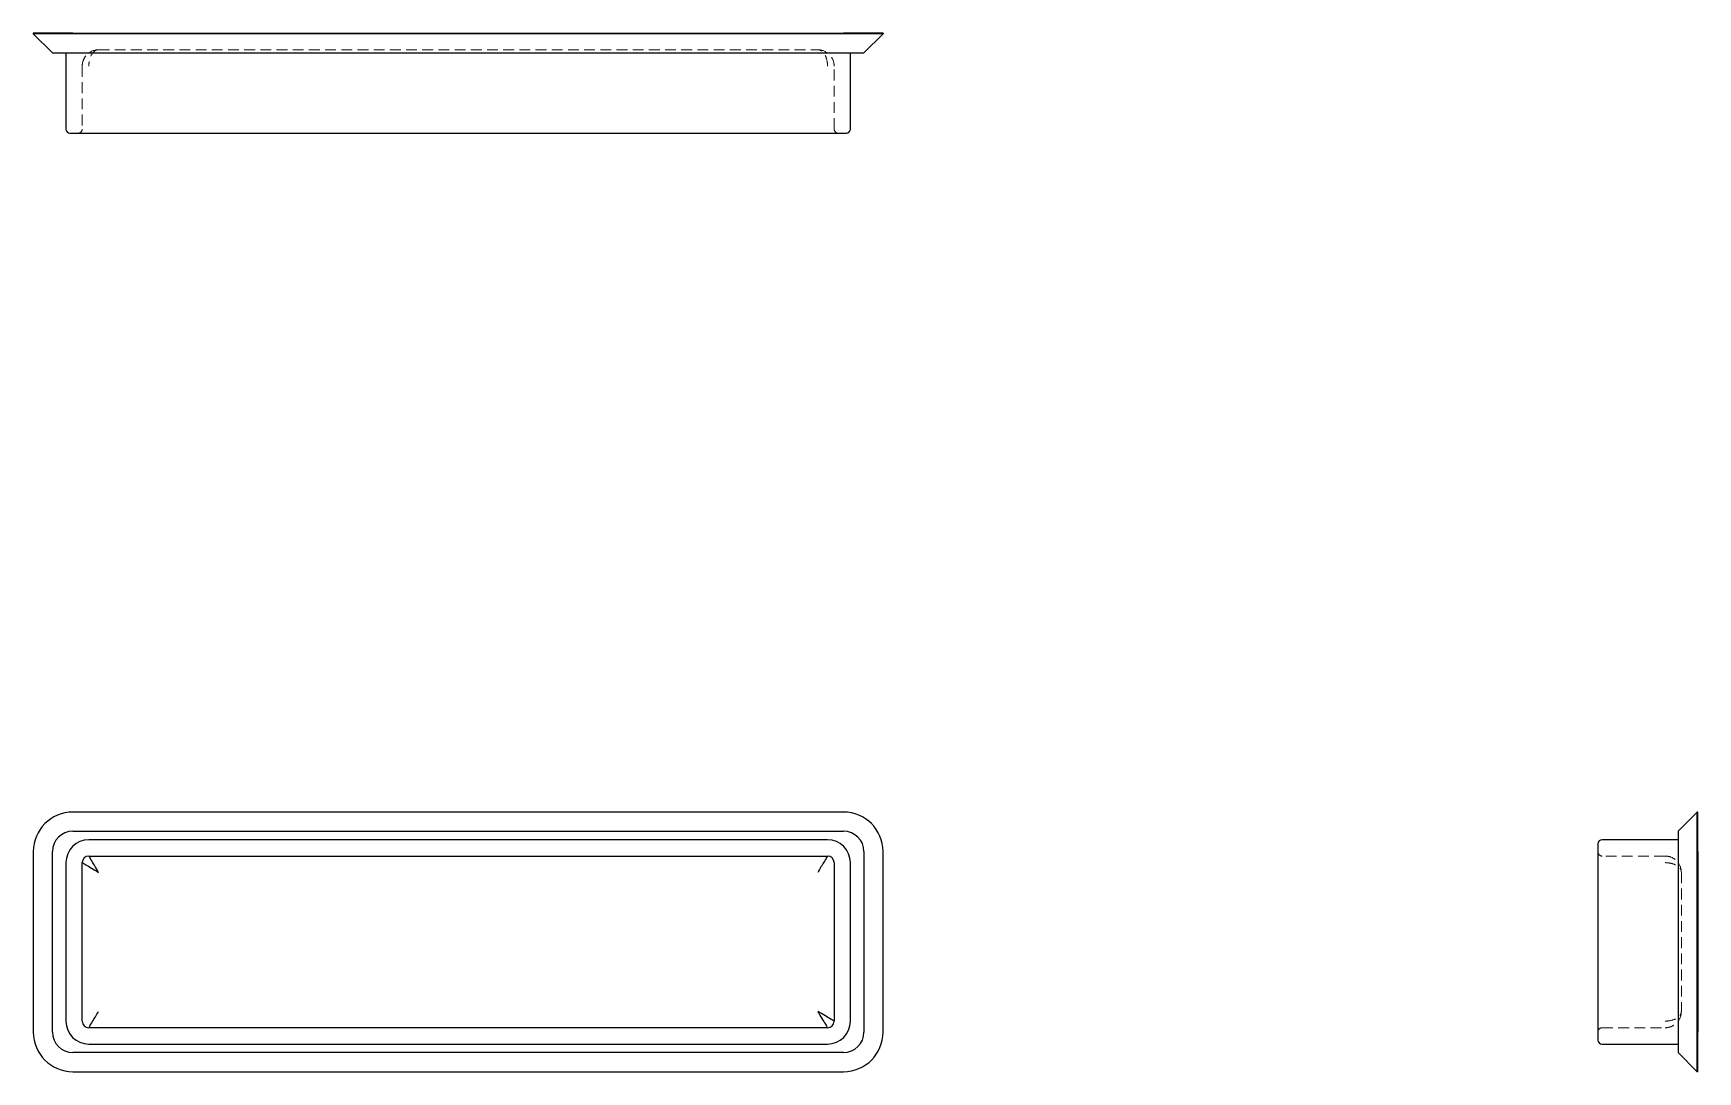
# Model space of a CAD drawing. Header units: millimetres. Extents: x 33 to 229, y 42 to 164.
import ezdxf

# ---------------------------------------------------------------- set-up
doc = ezdxf.new("R2010")
doc.units = ezdxf.units.MM
doc.linetypes.add('HIDDEN', pattern=[1.905, 1.27, -0.635])

msp = doc.modelspace()

# ---------------------------------------------------------------- linework, layer by layer
at = {"color": 7, "linetype": 'Continuous', "lineweight": 25}
for p, q in [((33, 163.87), (33, 163.82)), ((37.65, 163.87), (33, 163.87)), ((37.65, 163.82), (33, 163.82)), ((35.25, 161.58), (33, 163.82)), ((37.65, 163.87), (128.35, 163.87)), ((128.35, 163.82), (37.65, 163.82)), ((133, 163.87), (128.35, 163.87)), ((133, 163.82), (128.35, 163.82)), ((133, 163.82), (130.75, 161.58)), ((133, 163.87), (133, 163.82)), ((35.25, 161.58), (37.65, 161.58)), ((36.84, 161.58), (36.84, 152.61)), ((37.65, 161.58), (128.35, 161.58)), ((128.35, 161.58), (130.75, 161.58)), ((129.16, 152.61), (129.16, 161.58)), ((37.32, 152.13), (39.54, 152.13)), ((39.54, 152.13), (126.46, 152.13)), ((126.46, 152.13), (128.68, 152.13)), ((128.35, 72.27), (37.65, 72.27)), ((228.82, 72.27), (226.58, 70.02)), ((228.82, 67.62), (228.82, 72.27)), ((228.87, 72.27), (228.82, 72.27)), ((228.87, 67.62), (228.87, 72.27)), ((37.65, 70.02), (128.35, 70.02)), ((126.46, 69.02), (39.54, 69.02)), ((226.58, 69.02), (217.61, 69.02)), ((226.58, 70.02), (226.58, 67.62)), ((33, 67.62), (33, 46.38)), ((35.25, 46.38), (35.25, 67.62)), ((39.54, 67.1), (126.46, 67.1)), ((130.75, 67.62), (130.75, 46.38)), ((133, 46.38), (133, 67.62)), ((217.13, 68.54), (217.13, 66.32)), ((226.58, 67.62), (226.58, 46.38)), ((228.82, 46.38), (228.82, 67.62)), ((228.87, 67.62), (228.87, 46.38)), ((36.84, 66.32), (36.84, 47.68)), ((38.76, 47.68), (38.76, 66.32)), ((127.24, 66.32), (127.24, 47.68)), ((129.16, 47.68), (129.16, 66.32)), ((217.13, 66.32), (217.13, 47.68)), ((217.13, 47.68), (217.13, 45.46)), ((126.46, 46.9), (39.54, 46.9)), ((226.58, 46.38), (226.58, 43.98)), ((228.82, 41.73), (228.82, 46.38)), ((228.87, 41.73), (228.87, 46.38)), ((128.35, 43.98), (37.65, 43.98)), ((39.54, 44.98), (126.46, 44.98)), ((217.61, 44.98), (226.58, 44.98)), ((228.82, 41.73), (226.58, 43.98)), ((37.65, 41.73), (128.35, 41.73)), ((228.87, 41.73), (228.82, 41.73))]:
    msp.add_line(p, q, dxfattribs=at)
at = {"color": 7, "linetype": 'HIDDEN', "lineweight": 18}
for p, q in [((40.68, 161.94), (125.32, 161.94)), ((38.76, 160.02), (38.76, 152.61)), ((127.24, 152.61), (127.24, 160.02)), ((225.02, 67.1), (217.61, 67.1)), ((226.94, 65.17), (226.94, 48.83)), ((217.61, 46.9), (225.02, 46.9))]:
    msp.add_line(p, q, dxfattribs=at)
at = {"color": 7, "linetype": 'Continuous', "lineweight": 25}
for centre, radius, start, end in [((37.32, 152.61), 0.481, 180, 270), ((128.68, 152.61), 0.481, 270, 0), ((37.65, 67.62), 4.65, 90, 180), ((128.35, 67.62), 4.65, 0, 90), ((37.65, 67.62), 2.4, 90, 180), ((39.54, 66.32), 2.7, 90, 180), ((126.46, 66.32), 2.7, 0, 90), ((128.35, 67.62), 2.4, 0, 90), ((217.61, 68.54), 0.481, 90, 180), ((39.54, 66.32), 0.775, 90, 180), ((126.46, 66.32), 0.775, 0, 90), ((39.54, 47.68), 2.7, 180, 270), ((39.54, 47.68), 0.775, 180, 270), ((126.46, 47.68), 2.7, 270, 0), ((126.46, 47.68), 0.775, 270, 0), ((37.65, 46.38), 4.65, 180, 270), ((37.65, 46.38), 2.4, 180, 270), ((128.35, 46.38), 4.65, 270, 0), ((128.35, 46.38), 2.4, 270, 0), ((217.61, 45.46), 0.481, 180, 270)]:
    msp.add_arc(centre, radius, start, end, dxfattribs=at)
at = {"color": 7, "linetype": 'HIDDEN', "lineweight": 18}
for centre, start, end in [((38.28, 152.61), 270, 0), ((127.72, 152.61), 180, 270), ((217.61, 67.58), 180, 270), ((217.61, 46.42), 90, 180)]:
    msp.add_arc(centre, 0.481, start, end, dxfattribs=at)
for points, knots in [([(38.76, 160.02), (38.76, 160.16), (38.81, 160.59), (39.26, 161.53), (40.11, 161.94), (40.68, 161.94)], [0, 0, 0, 0, 0.224399, 0.673198, 1.570796, 1.570796, 1.570796, 1.570796]), ([(40.68, 161.94), (40.34, 161.94), (39.83, 161.53), (39.57, 160.59), (39.54, 160.16), (39.54, 160.02)], [0, 0, 0, 0, 0.897598, 1.346397, 1.570796, 1.570796, 1.570796, 1.570796]), ([(126.46, 160.02), (126.46, 160.31), (126.39, 160.88), (126, 161.69), (125.57, 161.94), (125.32, 161.94)], [0, 0, 0, 0, 0.448799, 0.897598, 1.570796, 1.570796, 1.570796, 1.570796]), ([(125.32, 161.94), (125.75, 161.94), (126.46, 161.69), (127.11, 160.88), (127.24, 160.31), (127.24, 160.02)], [0, 0, 0, 0, 0.673198, 1.121997, 1.570796, 1.570796, 1.570796, 1.570796]), ([(225.02, 67.1), (225.31, 67.1), (225.88, 66.97), (226.69, 66.32), (226.94, 65.61), (226.94, 65.17)], [0, 0, 0, 0, 0.448799, 0.897598, 1.570796, 1.570796, 1.570796, 1.570796]), ([(225.02, 66.32), (225.16, 66.32), (225.59, 66.29), (226.53, 66.03), (226.94, 65.52), (226.94, 65.17)], [0, 0, 0, 0, 0.224399, 0.673198, 1.570796, 1.570796, 1.570796, 1.570796]), ([(225.02, 47.68), (225.16, 47.68), (225.59, 47.71), (226.53, 47.97), (226.94, 48.48), (226.94, 48.83)], [0, 0, 0, 0, 0.224399, 0.673198, 1.570796, 1.570796, 1.570796, 1.570796]), ([(226.94, 48.83), (226.94, 48.25), (226.53, 47.4), (225.59, 46.95), (225.16, 46.9), (225.02, 46.9)], [0, 0, 0, 0, 0.897598, 1.346397, 1.570796, 1.570796, 1.570796, 1.570796])]:
    msp.add_open_spline(points, degree=3, knots=knots, dxfattribs=at)
at = {"color": 7, "linetype": 'Continuous', "lineweight": 25}
for points, knots in [([(40.68, 65.17), (40.34, 65.75), (39.83, 66.6), (39.57, 67.05), (39.54, 67.1), (39.54, 67.1)], [0, 0, 0, 0, 0.897598, 1.346397, 1.570796, 1.570796, 1.570796, 1.570796]), ([(126.46, 67.1), (126.46, 67.1), (126.39, 66.97), (126, 66.32), (125.57, 65.61), (125.32, 65.17)], [0, 0, 0, 0, 0.448799, 0.897598, 1.570796, 1.570796, 1.570796, 1.570796]), ([(38.76, 66.32), (38.76, 66.32), (38.81, 66.29), (39.26, 66.03), (40.11, 65.52), (40.68, 65.17)], [0, 0, 0, 0, 0.224399, 0.673198, 1.570796, 1.570796, 1.570796, 1.570796]), ([(39.54, 46.9), (39.54, 46.9), (39.61, 47.03), (40, 47.68), (40.43, 48.39), (40.68, 48.83)], [0, 0, 0, 0, 0.448799, 0.897598, 1.570796, 1.570796, 1.570796, 1.570796]), ([(127.24, 47.68), (127.24, 47.68), (127.19, 47.71), (126.74, 47.97), (125.89, 48.48), (125.32, 48.83)], [0, 0, 0, 0, 0.224399, 0.673198, 1.570796, 1.570796, 1.570796, 1.570796]), ([(125.32, 48.83), (125.66, 48.25), (126.17, 47.4), (126.43, 46.95), (126.46, 46.9), (126.46, 46.9)], [0, 0, 0, 0, 0.897598, 1.346397, 1.570796, 1.570796, 1.570796, 1.570796])]:
    msp.add_open_spline(points, degree=3, knots=knots, dxfattribs=at)

doc.saveas('drawing.dxf')
